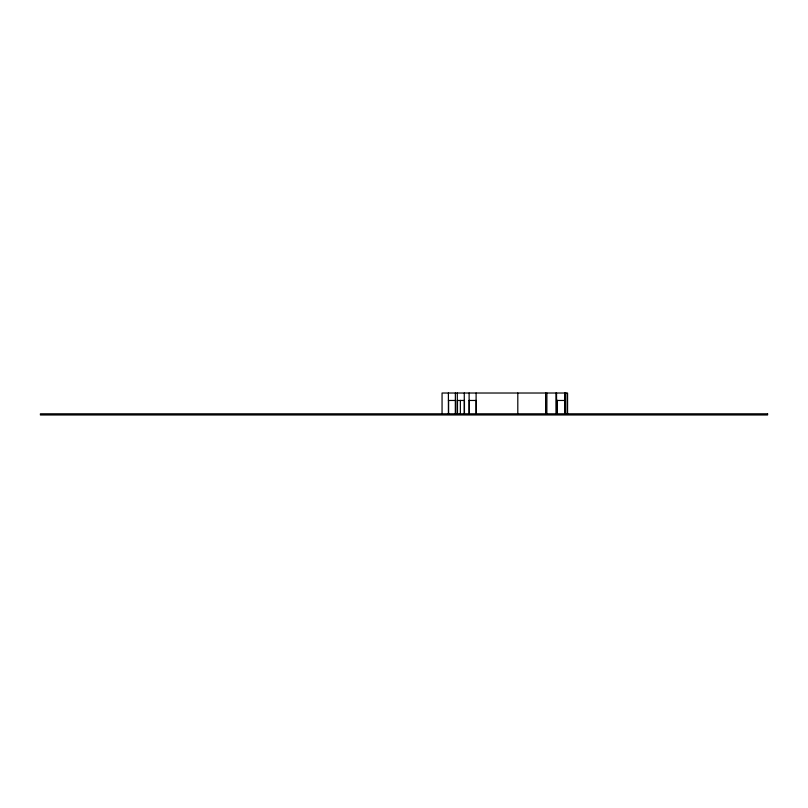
<?xml version="1.0" encoding="UTF-8"?>
<svg xmlns="http://www.w3.org/2000/svg" width="808" height="808" viewBox="0 0 808 808"><rect width="100%" height="100%" fill="white"/><g stroke="black" fill="none" stroke-linecap="round" stroke-linejoin="round"><path stroke-width="1.21" d="M448.4 400.465L455.56 400.465L455.56 413.807M457.308 400.465L464.449 400.465L464.449 413.807M469.115 400.465L476.255 400.465L476.255 413.807M556.813 400.465L564.883 400.465L564.812 393.021L564.812 413.807M567.57 413.807L567.57 393.021L442.057 393.021L442.057 413.807M565.873 393.021L565.873 413.807M565.145 393.021L565.145 413.807M557.399 400.354L557.399 413.807M556.884 400.465L556.813 413.807M556.54 393.021L556.611 413.807M555.985 393.021L555.985 413.807M546.905 393.021L546.854 413.807M545.612 393.021L545.612 413.807M517.807 393.021L517.807 413.807M476.104 393.021L476.104 413.807M469.266 400.465L469.266 413.807M469.115 393.021L469.115 413.807M464.277 393.021L464.277 413.807M460.358 400.354L460.358 413.807M457.49 400.354L457.49 413.807M457.308 393.021L457.308 413.807M455.369 393.021L455.369 413.807M448.602 400.354L448.602 413.807M448.4 393.021L448.4 413.807M767.6 413.807L40.4 413.807L40.4 414.979L767.6 414.979L767.6 413.807"/></g></svg>
